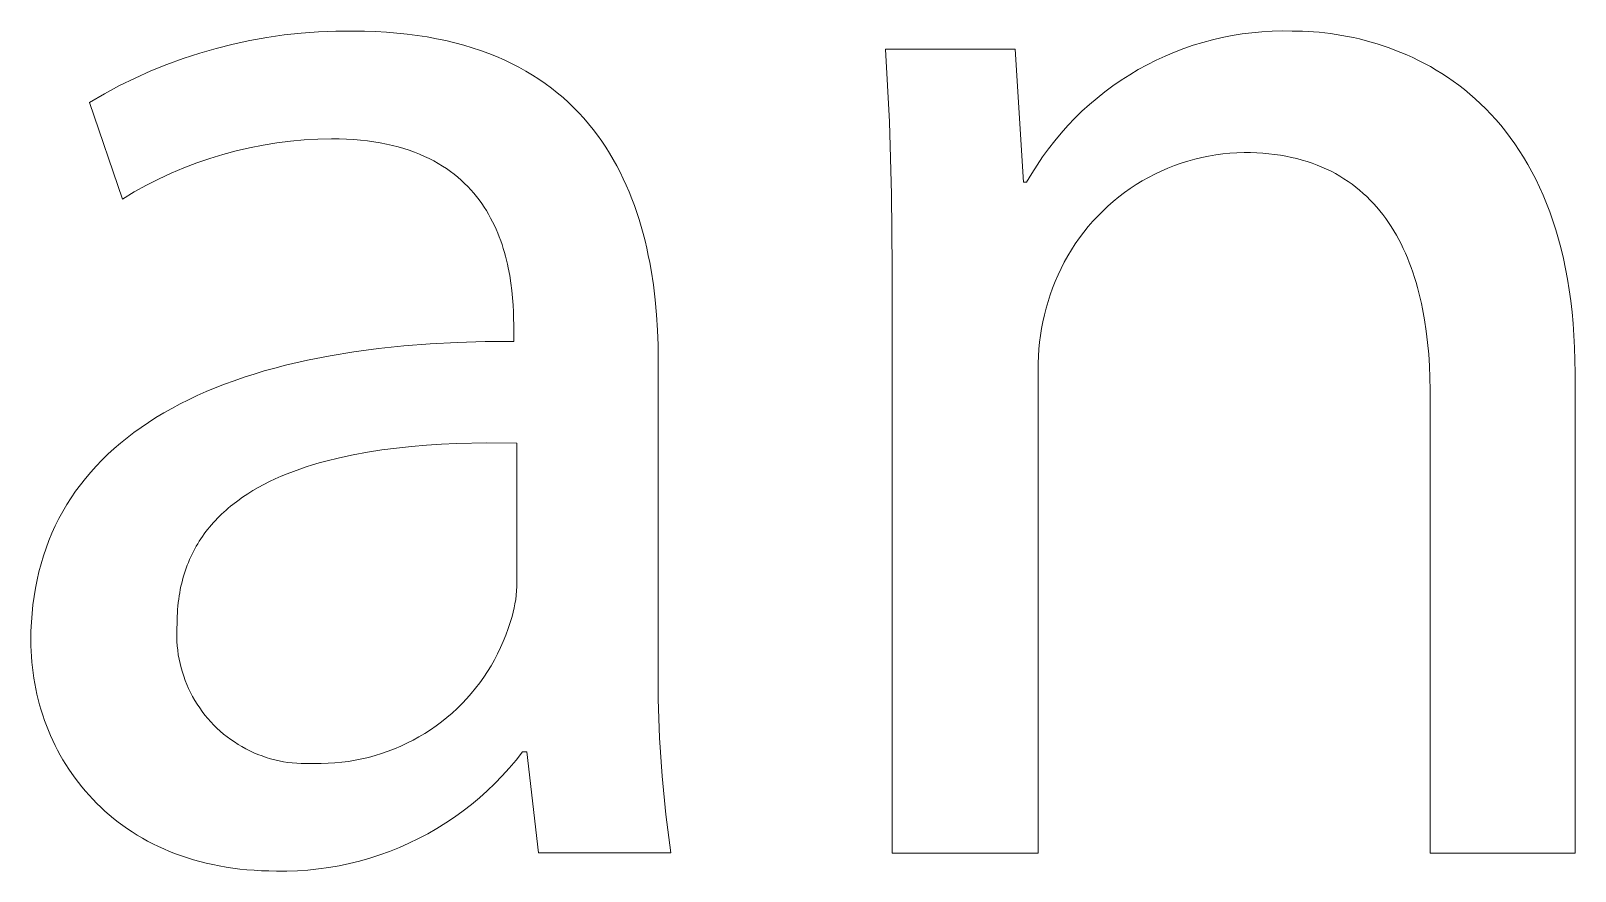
# Model space of a CAD drawing. Header units: millimetres. Extents: x 578 to 4608, y -138 to 2677.
# Drawn here: x 3832.83 to 3870.39, y -71.22 to -50.8 of the extents above; entities that cross this region are included whole.
import ezdxf

# ---------------------------------------------------------------- set-up
doc = ezdxf.new("R2010")
doc.units = ezdxf.units.MM
doc.header["$MEASUREMENT"] = 0
doc.layers.add('Domyślny', color=7, linetype='Continuous', true_color=0x000000)

msp = doc.modelspace()

# ---------------------------------------------------------------- linework, layer by layer
at = {"layer": 'Domyślny', "color": 18, "lineweight": 15, "true_color": 0x000000}
for p, q in [((3837.752, -51.126), (3838.163, -51.037)), ((3838.163, -51.037), (3838.577, -50.963)), ((3838.577, -50.963), (3838.993, -50.903)), ((3838.993, -50.903), (3839.411, -50.858)), ((3839.411, -50.858), (3839.831, -50.828)), ((3839.831, -50.828), (3840.251, -50.811)), ((3840.251, -50.811), (3840.672, -50.81)), ((3840.672, -50.81), (3840.948, -50.813)), ((3840.948, -50.813), (3841.217, -50.822)), ((3841.217, -50.822), (3841.481, -50.836)), ((3841.481, -50.836), (3841.737, -50.857)), ((3841.737, -50.857), (3841.988, -50.882)), ((3841.988, -50.882), (3842.232, -50.914)), ((3842.232, -50.914), (3842.47, -50.951)), ((3842.47, -50.951), (3842.702, -50.993)), ((3842.702, -50.993), (3842.927, -51.04)), ((3842.927, -51.04), (3843.147, -51.092)), ((3861.34, -51.083), (3861.575, -51.02)), ((3861.575, -51.02), (3861.813, -50.964)), ((3861.813, -50.964), (3862.052, -50.917)), ((3862.052, -50.917), (3862.293, -50.878)), ((3862.293, -50.878), (3862.535, -50.847)), ((3862.535, -50.847), (3862.778, -50.824)), ((3862.778, -50.824), (3863.022, -50.81)), ((3863.022, -50.81), (3863.266, -50.804)), ((3863.266, -50.804), (3863.51, -50.806)), ((3863.51, -50.806), (3863.637, -50.807)), ((3863.637, -50.807), (3863.767, -50.811)), ((3863.767, -50.811), (3863.898, -50.817)), ((3863.898, -50.817), (3864.032, -50.826)), ((3864.032, -50.826), (3864.167, -50.837)), ((3864.167, -50.837), (3864.303, -50.851)), ((3864.303, -50.851), (3864.441, -50.869)), ((3864.441, -50.869), (3864.58, -50.889)), ((3864.58, -50.889), (3864.72, -50.912)), ((3864.72, -50.912), (3864.862, -50.938)), ((3864.862, -50.938), (3865.004, -50.967)), ((3865.004, -50.967), (3865.147, -51)), ((3865.147, -51), (3865.29, -51.036)), ((3865.29, -51.036), (3865.434, -51.075)), ((3865.434, -51.075), (3865.579, -51.118)), ((3836.54, -51.475), (3836.94, -51.345)), ((3836.94, -51.345), (3837.344, -51.228)), ((3837.344, -51.228), (3837.752, -51.126)), ((3843.147, -51.092), (3843.361, -51.15)), ((3843.361, -51.15), (3843.57, -51.212)), ((3843.57, -51.212), (3843.772, -51.279)), ((3843.772, -51.279), (3843.969, -51.351)), ((3843.969, -51.351), (3844.16, -51.428)), ((3844.16, -51.428), (3844.345, -51.508)), ((3853.717, -53.014), (3853.619, -51.249)), ((3853.619, -51.249), (3856.773, -51.249)), ((3856.773, -51.249), (3856.974, -54.483)), ((3860.202, -51.518), (3860.423, -51.415)), ((3860.423, -51.415), (3860.648, -51.321)), ((3860.648, -51.321), (3860.876, -51.234)), ((3860.876, -51.234), (3861.107, -51.154)), ((3861.107, -51.154), (3861.34, -51.083)), ((3865.579, -51.118), (3865.723, -51.164)), ((3865.723, -51.164), (3865.868, -51.214)), ((3865.868, -51.214), (3866.013, -51.268)), ((3866.013, -51.268), (3866.158, -51.325)), ((3866.158, -51.325), (3866.302, -51.386)), ((3866.302, -51.386), (3866.446, -51.452)), ((3866.446, -51.452), (3866.589, -51.521)), ((3835.371, -51.949), (3835.755, -51.777)), ((3835.755, -51.777), (3836.145, -51.62)), ((3836.145, -51.62), (3836.54, -51.475)), ((3844.345, -51.508), (3844.525, -51.594)), ((3844.525, -51.594), (3844.7, -51.684)), ((3844.7, -51.684), (3844.87, -51.778)), ((3844.87, -51.778), (3845.034, -51.876)), ((3859.56, -51.869), (3859.77, -51.745)), ((3859.77, -51.745), (3859.984, -51.628)), ((3859.984, -51.628), (3860.202, -51.518)), ((3866.589, -51.521), (3866.732, -51.594)), ((3866.732, -51.594), (3866.874, -51.672)), ((3866.874, -51.672), (3867.014, -51.754)), ((3867.014, -51.754), (3867.154, -51.84)), ((3834.621, -52.331), (3834.993, -52.133)), ((3834.993, -52.133), (3835.371, -51.949)), ((3845.034, -51.876), (3845.193, -51.978)), ((3845.193, -51.978), (3845.346, -52.084)), ((3845.346, -52.084), (3845.495, -52.194)), ((3845.495, -52.194), (3845.639, -52.307)), ((3858.957, -52.284), (3859.153, -52.139)), ((3859.153, -52.139), (3859.354, -52.001)), ((3859.354, -52.001), (3859.56, -51.869)), ((3867.154, -51.84), (3867.293, -51.931)), ((3867.293, -51.931), (3867.43, -52.026)), ((3867.43, -52.026), (3867.566, -52.126)), ((3867.566, -52.126), (3867.7, -52.23)), ((3834.257, -52.541), (3834.621, -52.331)), ((3835.062, -54.89), (3834.257, -52.541)), ((3845.639, -52.307), (3845.778, -52.425)), ((3845.778, -52.425), (3845.911, -52.545)), ((3845.911, -52.545), (3846.041, -52.67)), ((3858.58, -52.594), (3858.766, -52.436)), ((3858.766, -52.436), (3858.957, -52.284)), ((3867.7, -52.23), (3867.833, -52.339)), ((3867.833, -52.339), (3867.964, -52.453)), ((3867.964, -52.453), (3868.092, -52.572)), ((3868.092, -52.572), (3868.219, -52.696)), ((3846.041, -52.67), (3846.165, -52.797)), ((3846.165, -52.797), (3846.285, -52.928)), ((3846.285, -52.928), (3846.4, -53.062)), ((3858.056, -53.104), (3858.225, -52.928)), ((3858.225, -52.928), (3858.4, -52.758)), ((3858.4, -52.758), (3858.58, -52.594)), ((3868.219, -52.696), (3868.343, -52.825)), ((3868.343, -52.825), (3868.465, -52.959)), ((3868.465, -52.959), (3868.585, -53.098)), ((3846.4, -53.062), (3846.511, -53.199)), ((3846.511, -53.199), (3846.617, -53.34)), ((3853.77, -54.782), (3853.717, -53.014)), ((3857.737, -53.473), (3857.893, -53.286)), ((3857.893, -53.286), (3858.056, -53.104)), ((3868.585, -53.098), (3868.702, -53.242)), ((3868.702, -53.242), (3868.816, -53.392)), ((3838.154, -53.643), (3837.827, -53.719)), ((3838.482, -53.578), (3838.154, -53.643)), ((3838.813, -53.525), (3838.482, -53.578)), ((3839.146, -53.483), (3838.813, -53.525)), ((3839.479, -53.453), (3839.146, -53.483)), ((3839.814, -53.434), (3839.479, -53.453)), ((3840.149, -53.427), (3839.814, -53.434)), ((3840.333, -53.429), (3840.149, -53.427)), ((3840.512, -53.435), (3840.333, -53.429)), ((3840.686, -53.446), (3840.512, -53.435)), ((3840.855, -53.46), (3840.686, -53.446)), ((3841.019, -53.478), (3840.855, -53.46)), ((3841.179, -53.5), (3841.019, -53.478)), ((3841.333, -53.526), (3841.179, -53.5)), ((3841.483, -53.555), (3841.333, -53.526)), ((3841.629, -53.588), (3841.483, -53.555)), ((3841.769, -53.624), (3841.629, -53.588)), ((3841.906, -53.663), (3841.769, -53.624)), ((3842.037, -53.706), (3841.906, -53.663)), ((3842.165, -53.752), (3842.037, -53.706)), ((3846.617, -53.34), (3846.719, -53.483)), ((3846.719, -53.483), (3846.817, -53.628)), ((3846.817, -53.628), (3846.91, -53.777)), ((3857.443, -53.863), (3857.587, -53.666)), ((3857.587, -53.666), (3857.737, -53.473)), ((3868.816, -53.392), (3868.927, -53.548)), ((3868.927, -53.548), (3869.036, -53.708)), ((3869.036, -53.708), (3869.141, -53.875)), ((3836.867, -54.013), (3836.554, -54.133)), ((3837.184, -53.904), (3836.867, -54.013)), ((3837.504, -53.806), (3837.184, -53.904)), ((3837.827, -53.719), (3837.504, -53.806)), ((3842.288, -53.801), (3842.165, -53.752)), ((3842.407, -53.852), (3842.288, -53.801)), ((3842.522, -53.907), (3842.407, -53.852)), ((3842.633, -53.964), (3842.522, -53.907)), ((3842.74, -54.024), (3842.633, -53.964)), ((3842.843, -54.087), (3842.74, -54.024)), ((3842.942, -54.151), (3842.843, -54.087)), ((3846.91, -53.777), (3847, -53.928)), ((3847, -53.928), (3847.085, -54.081)), ((3847.085, -54.081), (3847.166, -54.237)), ((3857.177, -54.272), (3857.307, -54.065)), ((3857.307, -54.065), (3857.443, -53.863)), ((3860.648, -54.077), (3860.487, -54.141)), ((3860.811, -54.019), (3860.648, -54.077)), ((3860.977, -53.967), (3860.811, -54.019)), ((3861.143, -53.92), (3860.977, -53.967)), ((3861.312, -53.88), (3861.143, -53.92)), ((3861.481, -53.845), (3861.312, -53.88)), ((3861.652, -53.816), (3861.481, -53.845)), ((3861.824, -53.792), (3861.652, -53.816)), ((3861.996, -53.775), (3861.824, -53.792)), ((3862.169, -53.764), (3861.996, -53.775)), ((3862.342, -53.758), (3862.169, -53.764)), ((3862.497, -53.76), (3862.342, -53.758)), ((3862.649, -53.766), (3862.497, -53.76)), ((3862.798, -53.775), (3862.649, -53.766)), ((3862.944, -53.788), (3862.798, -53.775)), ((3863.086, -53.805), (3862.944, -53.788)), ((3863.226, -53.826), (3863.086, -53.805)), ((3863.362, -53.849), (3863.226, -53.826)), ((3863.496, -53.877), (3863.362, -53.849)), ((3863.626, -53.908), (3863.496, -53.877)), ((3863.754, -53.942), (3863.626, -53.908)), ((3863.879, -53.98), (3863.754, -53.942)), ((3864, -54.021), (3863.879, -53.98)), ((3864.119, -54.065), (3864, -54.021)), ((3864.235, -54.112), (3864.119, -54.065)), ((3869.141, -53.875), (3869.243, -54.047)), ((3869.243, -54.047), (3869.341, -54.225)), ((3835.942, -54.405), (3835.643, -54.556)), ((3836.246, -54.263), (3835.942, -54.405)), ((3836.554, -54.133), (3836.246, -54.263)), ((3843.037, -54.219), (3842.942, -54.151)), ((3843.129, -54.288), (3843.037, -54.219)), ((3843.217, -54.36), (3843.129, -54.288)), ((3843.301, -54.433), (3843.217, -54.36)), ((3843.382, -54.509), (3843.301, -54.433)), ((3847.166, -54.237), (3847.243, -54.395)), ((3847.243, -54.395), (3847.316, -54.555)), ((3857.054, -54.483), (3857.177, -54.272)), ((3859.867, -54.449), (3859.719, -54.539)), ((3860.018, -54.364), (3859.867, -54.449)), ((3860.172, -54.284), (3860.018, -54.364)), ((3860.328, -54.209), (3860.172, -54.284)), ((3860.487, -54.141), (3860.328, -54.209)), ((3864.348, -54.163), (3864.235, -54.112)), ((3864.459, -54.216), (3864.348, -54.163)), ((3864.566, -54.273), (3864.459, -54.216)), ((3864.671, -54.333), (3864.566, -54.273)), ((3864.773, -54.396), (3864.671, -54.333)), ((3864.872, -54.462), (3864.773, -54.396)), ((3864.968, -54.53), (3864.872, -54.462)), ((3869.341, -54.225), (3869.436, -54.409)), ((3869.436, -54.409), (3869.527, -54.598)), ((3835.35, -54.718), (3835.062, -54.89)), ((3835.643, -54.556), (3835.35, -54.718)), ((3843.46, -54.586), (3843.382, -54.509)), ((3843.534, -54.665), (3843.46, -54.586)), ((3843.605, -54.746), (3843.534, -54.665)), ((3843.673, -54.829), (3843.605, -54.746)), ((3843.738, -54.912), (3843.673, -54.829)), ((3847.316, -54.555), (3847.386, -54.718)), ((3847.386, -54.718), (3847.452, -54.882)), ((3853.78, -56.55), (3853.77, -54.782)), ((3856.974, -54.483), (3857.054, -54.483)), ((3859.433, -54.734), (3859.295, -54.839)), ((3859.574, -54.634), (3859.433, -54.734)), ((3859.719, -54.539), (3859.574, -54.634)), ((3865.062, -54.602), (3864.968, -54.53)), ((3865.153, -54.676), (3865.062, -54.602)), ((3865.242, -54.753), (3865.153, -54.676)), ((3865.328, -54.832), (3865.242, -54.753)), ((3865.411, -54.915), (3865.328, -54.832)), ((3869.527, -54.598), (3869.615, -54.794)), ((3869.615, -54.794), (3869.698, -54.995)), ((3843.799, -54.998), (3843.738, -54.912)), ((3843.858, -55.084), (3843.799, -54.998)), ((3843.913, -55.172), (3843.858, -55.084)), ((3843.966, -55.261), (3843.913, -55.172)), ((3847.452, -54.882), (3847.514, -55.049)), ((3847.514, -55.049), (3847.572, -55.217)), ((3858.904, -55.181), (3858.782, -55.304)), ((3859.03, -55.062), (3858.904, -55.181)), ((3859.161, -54.948), (3859.03, -55.062)), ((3859.295, -54.839), (3859.161, -54.948)), ((3865.491, -54.999), (3865.411, -54.915)), ((3865.569, -55.087), (3865.491, -54.999)), ((3865.645, -55.177), (3865.569, -55.087)), ((3865.718, -55.269), (3865.645, -55.177)), ((3869.698, -54.995), (3869.778, -55.203)), ((3869.778, -55.203), (3869.853, -55.417)), ((3844.016, -55.351), (3843.966, -55.261)), ((3844.063, -55.441), (3844.016, -55.351)), ((3844.108, -55.533), (3844.063, -55.441)), ((3844.15, -55.625), (3844.108, -55.533)), ((3847.572, -55.217), (3847.627, -55.387)), ((3847.627, -55.387), (3847.679, -55.558)), ((3847.679, -55.558), (3847.727, -55.731)), ((3858.551, -55.561), (3858.442, -55.696)), ((3858.664, -55.431), (3858.551, -55.561)), ((3858.782, -55.304), (3858.664, -55.431)), ((3865.789, -55.364), (3865.718, -55.269)), ((3865.857, -55.461), (3865.789, -55.364)), ((3865.922, -55.56), (3865.857, -55.461)), ((3865.985, -55.662), (3865.922, -55.56)), ((3869.853, -55.417), (3869.924, -55.638)), ((3844.19, -55.718), (3844.15, -55.625)), ((3844.227, -55.811), (3844.19, -55.718)), ((3844.262, -55.904), (3844.227, -55.811)), ((3844.294, -55.998), (3844.262, -55.904)), ((3847.727, -55.731), (3847.772, -55.905)), ((3847.772, -55.905), (3847.813, -56.081)), ((3858.337, -55.834), (3858.238, -55.976)), ((3858.442, -55.696), (3858.337, -55.834)), ((3866.046, -55.766), (3865.985, -55.662)), ((3866.105, -55.872), (3866.046, -55.766)), ((3866.161, -55.98), (3866.105, -55.872)), ((3869.924, -55.638), (3869.99, -55.865)), ((3869.99, -55.865), (3870.052, -56.098)), ((3844.325, -56.093), (3844.294, -55.998)), ((3844.353, -56.187), (3844.325, -56.093)), ((3844.379, -56.281), (3844.353, -56.187)), ((3844.403, -56.376), (3844.379, -56.281)), ((3847.813, -56.081), (3847.852, -56.258)), ((3847.852, -56.258), (3847.887, -56.436)), ((3858.054, -56.27), (3857.97, -56.421)), ((3858.144, -56.122), (3858.054, -56.27)), ((3858.238, -55.976), (3858.144, -56.122)), ((3866.214, -56.091), (3866.161, -55.98)), ((3866.266, -56.203), (3866.214, -56.091)), ((3866.315, -56.317), (3866.266, -56.203)), ((3866.362, -56.433), (3866.315, -56.317)), ((3870.052, -56.098), (3870.109, -56.338)), ((3870.109, -56.338), (3870.162, -56.584)), ((3844.425, -56.47), (3844.403, -56.376)), ((3844.446, -56.563), (3844.425, -56.47)), ((3844.481, -56.75), (3844.446, -56.563)), ((3847.887, -56.436), (3847.919, -56.615)), ((3847.919, -56.615), (3847.975, -56.976)), ((3853.78, -70.789), (3853.78, -56.55)), ((3857.891, -56.575), (3857.817, -56.732)), ((3857.97, -56.421), (3857.891, -56.575)), ((3866.406, -56.552), (3866.362, -56.433)), ((3866.449, -56.671), (3866.406, -56.552)), ((3866.489, -56.793), (3866.449, -56.671)), ((3870.162, -56.584), (3870.209, -56.837)), ((3844.51, -56.934), (3844.481, -56.75)), ((3844.533, -57.115), (3844.51, -56.934)), ((3847.975, -56.976), (3848.019, -57.34)), ((3857.686, -57.053), (3857.629, -57.216)), ((3857.749, -56.891), (3857.686, -57.053)), ((3857.817, -56.732), (3857.749, -56.891)), ((3866.527, -56.917), (3866.489, -56.793)), ((3866.563, -57.042), (3866.527, -56.917)), ((3866.597, -57.169), (3866.563, -57.042)), ((3870.209, -56.837), (3870.252, -57.097)), ((3844.55, -57.293), (3844.533, -57.115)), ((3844.563, -57.466), (3844.55, -57.293)), ((3844.571, -57.633), (3844.563, -57.466)), ((3848.019, -57.34), (3848.052, -57.706)), ((3857.578, -57.382), (3857.53, -57.544)), ((3857.629, -57.216), (3857.578, -57.382)), ((3866.628, -57.297), (3866.597, -57.169)), ((3866.658, -57.427), (3866.628, -57.297)), ((3866.685, -57.558), (3866.658, -57.427)), ((3870.252, -57.097), (3870.289, -57.364)), ((3870.289, -57.364), (3870.321, -57.638)), ((3844.576, -57.795), (3844.571, -57.633)), ((3844.577, -57.95), (3844.576, -57.795)), ((3848.052, -57.706), (3848.076, -58.073)), ((3857.487, -57.707), (3857.449, -57.872)), ((3857.53, -57.544), (3857.487, -57.707)), ((3866.734, -57.825), (3866.685, -57.558)), ((3866.775, -58.098), (3866.734, -57.825)), ((3870.321, -57.638), (3870.347, -57.918)), ((3844.577, -58.352), (3844.577, -57.95)), ((3848.076, -58.073), (3848.089, -58.441)), ((3857.39, -58.204), (3857.368, -58.372)), ((3857.417, -58.037), (3857.39, -58.204)), ((3857.449, -57.872), (3857.417, -58.037)), ((3866.808, -58.376), (3866.775, -58.098)), ((3870.347, -57.918), (3870.367, -58.206)), ((3870.367, -58.206), (3870.382, -58.501)), ((3840.693, -58.604), (3841.29, -58.524)), ((3841.29, -58.524), (3841.907, -58.459)), ((3841.907, -58.459), (3842.545, -58.41)), ((3842.545, -58.41), (3843.202, -58.375)), ((3843.202, -58.375), (3843.88, -58.356)), ((3843.88, -58.356), (3844.577, -58.352)), ((3848.089, -58.441), (3848.094, -58.808)), ((3857.352, -58.54), (3857.341, -58.708)), ((3857.368, -58.372), (3857.352, -58.54)), ((3866.833, -58.658), (3866.808, -58.376)), ((3870.382, -58.501), (3870.391, -58.804)), ((3838.766, -58.998), (3839.026, -58.931)), ((3839.026, -58.931), (3839.561, -58.807)), ((3839.561, -58.807), (3840.116, -58.698)), ((3840.116, -58.698), (3840.693, -58.604)), ((3848.094, -58.808), (3848.094, -66.109)), ((3857.341, -58.708), (3857.336, -58.877)), ((3857.336, -58.877), (3857.336, -59.046)), ((3866.851, -58.945), (3866.833, -58.658)), ((3866.861, -59.235), (3866.851, -58.945)), ((3870.391, -58.804), (3870.394, -59.113)), ((3837.547, -59.39), (3837.78, -59.304)), ((3837.78, -59.304), (3838.019, -59.222)), ((3838.019, -59.222), (3838.263, -59.144)), ((3838.263, -59.144), (3838.512, -59.069)), ((3838.512, -59.069), (3838.766, -58.998)), ((3857.336, -59.046), (3857.336, -70.789)), ((3866.865, -59.529), (3866.861, -59.235)), ((3870.394, -59.113), (3870.394, -70.789)), ((3836.669, -59.767), (3836.88, -59.667)), ((3836.88, -59.667), (3837.097, -59.571)), ((3837.097, -59.571), (3837.32, -59.479)), ((3837.32, -59.479), (3837.547, -59.39)), ((3866.865, -70.789), (3866.865, -59.529)), ((3835.877, -60.201), (3836.067, -60.087)), ((3836.067, -60.087), (3836.262, -59.977)), ((3836.262, -59.977), (3836.463, -59.87)), ((3836.463, -59.87), (3836.669, -59.767)), ((3835.342, -60.563), (3835.515, -60.439)), ((3835.515, -60.439), (3835.693, -60.318)), ((3835.693, -60.318), (3835.877, -60.201)), ((3834.857, -60.956), (3835.013, -60.821)), ((3835.013, -60.821), (3835.174, -60.69)), ((3835.174, -60.69), (3835.342, -60.563)), ((3843.189, -60.832), (3842.821, -60.849)), ((3843.926, -60.816), (3843.189, -60.832)), ((3844.658, -60.822), (3843.926, -60.816)), ((3844.658, -64.204), (3844.658, -60.822)), ((3834.561, -61.235), (3834.706, -61.093)), ((3834.706, -61.093), (3834.857, -60.956)), ((3840.338, -61.177), (3840.007, -61.259)), ((3840.676, -61.105), (3840.338, -61.177)), ((3841.022, -61.041), (3840.676, -61.105)), ((3841.373, -60.987), (3841.022, -61.041)), ((3841.73, -60.941), (3841.373, -60.987)), ((3842.091, -60.903), (3841.73, -60.941)), ((3842.455, -60.872), (3842.091, -60.903)), ((3842.821, -60.849), (3842.455, -60.872)), ((3834.161, -61.679), (3834.289, -61.527)), ((3834.289, -61.527), (3834.422, -61.379)), ((3834.422, -61.379), (3834.561, -61.235)), ((3839.07, -61.566), (3838.923, -61.627)), ((3839.22, -61.508), (3839.07, -61.566)), ((3839.372, -61.453), (3839.22, -61.508)), ((3839.527, -61.401), (3839.372, -61.453)), ((3839.685, -61.351), (3839.527, -61.401)), ((3839.845, -61.303), (3839.685, -61.351)), ((3840.007, -61.259), (3839.845, -61.303)), ((3833.922, -61.991), (3834.039, -61.833)), ((3834.039, -61.833), (3834.161, -61.679)), ((3838.366, -61.9), (3838.235, -61.976)), ((3838.501, -61.827), (3838.366, -61.9)), ((3838.638, -61.758), (3838.501, -61.827)), ((3838.779, -61.691), (3838.638, -61.758)), ((3838.923, -61.627), (3838.779, -61.691)), ((3833.609, -62.485), (3833.707, -62.317)), ((3833.707, -62.317), (3833.812, -62.153)), ((3833.812, -62.153), (3833.922, -61.991)), ((3837.747, -62.311), (3837.691, -62.357)), ((3837.864, -62.223), (3837.747, -62.311)), ((3837.984, -62.137), (3837.864, -62.223)), ((3838.108, -62.055), (3837.984, -62.137)), ((3838.235, -61.976), (3838.108, -62.055)), ((3833.428, -62.831), (3833.515, -62.657)), ((3833.515, -62.657), (3833.609, -62.485)), ((3837.323, -62.701), (3837.275, -62.753)), ((3837.373, -62.649), (3837.323, -62.701)), ((3837.423, -62.598), (3837.373, -62.649)), ((3837.474, -62.548), (3837.423, -62.598)), ((3837.527, -62.499), (3837.474, -62.548)), ((3837.581, -62.451), (3837.527, -62.499)), ((3837.635, -62.403), (3837.581, -62.451)), ((3837.691, -62.357), (3837.635, -62.403)), ((3833.272, -63.19), (3833.347, -63.009)), ((3833.347, -63.009), (3833.428, -62.831)), ((3837.01, -63.088), (3836.969, -63.147)), ((3837.051, -63.03), (3837.01, -63.088)), ((3837.093, -62.973), (3837.051, -63.03)), ((3837.137, -62.916), (3837.093, -62.973)), ((3837.182, -62.861), (3837.137, -62.916)), ((3837.228, -62.807), (3837.182, -62.861)), ((3837.275, -62.753), (3837.228, -62.807)), ((3833.139, -63.562), (3833.202, -63.374)), ((3833.202, -63.374), (3833.272, -63.19)), ((3836.787, -63.457), (3836.755, -63.522)), ((3836.821, -63.393), (3836.787, -63.457)), ((3836.856, -63.33), (3836.821, -63.393)), ((3836.893, -63.268), (3836.856, -63.33)), ((3836.931, -63.207), (3836.893, -63.268)), ((3836.969, -63.147), (3836.931, -63.207)), ((3833.03, -63.947), (3833.081, -63.753)), ((3833.081, -63.753), (3833.139, -63.562)), ((3836.637, -63.791), (3836.612, -63.861)), ((3836.665, -63.722), (3836.637, -63.791)), ((3836.693, -63.654), (3836.665, -63.722)), ((3836.723, -63.587), (3836.693, -63.654)), ((3836.755, -63.522), (3836.723, -63.587)), ((3832.944, -64.344), (3832.984, -64.144)), ((3832.984, -64.144), (3833.03, -63.947)), ((3836.502, -64.225), (3836.485, -64.302)), ((3836.521, -64.15), (3836.502, -64.225)), ((3836.542, -64.076), (3836.521, -64.15)), ((3836.564, -64.004), (3836.542, -64.076)), ((3836.587, -63.932), (3836.564, -64.004)), ((3836.612, -63.861), (3836.587, -63.932)), ((3844.655, -64.308), (3844.658, -64.204)), ((3832.883, -64.754), (3832.911, -64.548)), ((3832.911, -64.548), (3832.944, -64.344)), ((3836.441, -64.536), (3836.429, -64.617)), ((3836.454, -64.457), (3836.441, -64.536)), ((3836.469, -64.379), (3836.454, -64.457)), ((3836.485, -64.302), (3836.469, -64.379)), ((3844.626, -64.621), (3844.639, -64.517)), ((3844.639, -64.517), (3844.648, -64.413)), ((3844.648, -64.413), (3844.655, -64.308)), ((3832.847, -65.177), (3832.862, -64.964)), ((3832.862, -64.964), (3832.883, -64.754)), ((3836.398, -64.949), (3836.394, -65.035)), ((3836.403, -64.864), (3836.398, -64.949)), ((3836.411, -64.781), (3836.403, -64.864)), ((3836.419, -64.698), (3836.411, -64.781)), ((3836.429, -64.617), (3836.419, -64.698)), ((3844.541, -65.032), (3844.567, -64.93)), ((3844.567, -64.93), (3844.59, -64.828)), ((3844.59, -64.828), (3844.609, -64.725)), ((3844.609, -64.725), (3844.626, -64.621)), ((3832.837, -65.393), (3832.847, -65.177)), ((3836.384, -65.318), (3836.381, -65.426)), ((3836.391, -65.21), (3836.384, -65.318)), ((3836.392, -65.122), (3836.391, -65.21)), ((3836.394, -65.035), (3836.392, -65.122)), ((3844.387, -65.487), (3844.443, -65.331)), ((3844.443, -65.331), (3844.479, -65.232)), ((3844.479, -65.232), (3844.511, -65.133)), ((3844.511, -65.133), (3844.541, -65.032)), ((3832.834, -65.613), (3832.837, -65.393)), ((3832.836, -65.745), (3832.834, -65.613)), ((3836.381, -65.426), (3836.381, -65.534)), ((3836.381, -65.534), (3836.385, -65.642)), ((3836.385, -65.642), (3836.393, -65.75)), ((3844.258, -65.793), (3844.325, -65.641)), ((3844.325, -65.641), (3844.387, -65.487)), ((3832.84, -65.878), (3832.836, -65.745)), ((3832.848, -66.01), (3832.84, -65.878)), ((3832.858, -66.142), (3832.848, -66.01)), ((3836.393, -65.75), (3836.405, -65.857)), ((3836.405, -65.857), (3836.42, -65.964)), ((3836.42, -65.964), (3836.439, -66.071)), ((3836.439, -66.071), (3836.462, -66.176)), ((3844.027, -66.233), (3844.109, -66.089)), ((3844.109, -66.089), (3844.186, -65.942)), ((3844.186, -65.942), (3844.258, -65.793)), ((3832.871, -66.274), (3832.858, -66.142)), ((3832.888, -66.405), (3832.871, -66.274)), ((3832.907, -66.536), (3832.888, -66.405)), ((3836.462, -66.176), (3836.488, -66.281)), ((3836.488, -66.281), (3836.518, -66.385)), ((3836.518, -66.385), (3836.551, -66.488)), ((3843.848, -66.513), (3843.939, -66.374)), ((3843.939, -66.374), (3844.027, -66.233)), ((3848.094, -66.109), (3848.095, -67.046)), ((3832.929, -66.667), (3832.907, -66.536)), ((3832.954, -66.797), (3832.929, -66.667)), ((3832.982, -66.926), (3832.954, -66.797)), ((3836.551, -66.488), (3836.588, -66.59)), ((3836.588, -66.59), (3836.628, -66.69)), ((3836.628, -66.69), (3836.672, -66.789)), ((3836.672, -66.789), (3836.719, -66.886)), ((3843.544, -66.907), (3843.65, -66.779)), ((3843.65, -66.779), (3843.751, -66.648)), ((3843.751, -66.648), (3843.848, -66.513)), ((3833.013, -67.054), (3832.982, -66.926)), ((3833.047, -67.182), (3833.013, -67.054)), ((3833.084, -67.309), (3833.047, -67.182)), ((3836.719, -66.886), (3836.769, -66.982)), ((3836.769, -66.982), (3836.823, -67.075)), ((3836.823, -67.075), (3836.88, -67.167)), ((3836.88, -67.167), (3836.94, -67.257)), ((3843.202, -67.269), (3843.321, -67.152)), ((3843.321, -67.152), (3843.435, -67.032)), ((3843.435, -67.032), (3843.544, -66.907)), ((3848.095, -67.046), (3848.126, -67.983)), ((3833.124, -67.435), (3833.084, -67.309)), ((3833.167, -67.56), (3833.124, -67.435)), ((3833.213, -67.684), (3833.167, -67.56)), ((3836.94, -67.257), (3837.003, -67.345)), ((3837.003, -67.345), (3837.069, -67.431)), ((3837.069, -67.431), (3837.138, -67.514)), ((3837.138, -67.514), (3837.21, -67.595)), ((3837.21, -67.595), (3837.284, -67.673)), ((3842.692, -67.692), (3842.825, -67.593)), ((3842.825, -67.593), (3842.955, -67.489)), ((3842.955, -67.489), (3843.08, -67.381)), ((3843.08, -67.381), (3843.202, -67.269)), ((3833.261, -67.807), (3833.213, -67.684)), ((3833.313, -67.929), (3833.261, -67.807)), ((3833.367, -68.049), (3833.313, -67.929)), ((3837.284, -67.673), (3837.361, -67.749)), ((3837.361, -67.749), (3837.441, -67.822)), ((3837.441, -67.822), (3837.523, -67.892)), ((3837.523, -67.892), (3837.608, -67.959)), ((3837.608, -67.959), (3837.694, -68.024)), ((3842.129, -68.042), (3842.274, -67.962)), ((3842.274, -67.962), (3842.417, -67.877)), ((3842.417, -67.877), (3842.556, -67.787)), ((3842.556, -67.787), (3842.692, -67.692)), ((3848.126, -67.983), (3848.188, -68.918)), ((3833.425, -68.169), (3833.367, -68.049)), ((3833.485, -68.287), (3833.425, -68.169)), ((3833.548, -68.403), (3833.485, -68.287)), ((3837.694, -68.024), (3837.783, -68.085)), ((3837.783, -68.085), (3837.874, -68.144)), ((3837.874, -68.144), (3837.967, -68.199)), ((3837.967, -68.199), (3838.062, -68.251)), ((3838.062, -68.251), (3838.159, -68.299)), ((3838.159, -68.299), (3838.257, -68.345)), ((3838.257, -68.345), (3838.356, -68.387)), ((3841.366, -68.367), (3841.523, -68.312)), ((3841.523, -68.312), (3841.678, -68.253)), ((3841.678, -68.253), (3841.831, -68.188)), ((3841.831, -68.188), (3841.981, -68.118)), ((3841.981, -68.118), (3842.129, -68.042)), ((3844.792, -68.324), (3844.634, -68.525)), ((3844.899, -68.324), (3844.792, -68.324)), ((3845.181, -70.78), (3844.899, -68.324)), ((3833.614, -68.518), (3833.548, -68.403)), ((3833.684, -68.632), (3833.614, -68.518)), ((3833.756, -68.744), (3833.684, -68.632)), ((3838.356, -68.387), (3838.457, -68.425)), ((3838.457, -68.425), (3838.56, -68.46)), ((3838.56, -68.46), (3838.663, -68.491)), ((3838.663, -68.491), (3838.767, -68.519)), ((3838.767, -68.519), (3838.873, -68.544)), ((3838.873, -68.544), (3838.979, -68.564)), ((3838.979, -68.564), (3839.086, -68.581)), ((3839.086, -68.581), (3839.193, -68.594)), ((3839.193, -68.594), (3839.3, -68.604)), ((3839.3, -68.604), (3839.408, -68.61)), ((3839.408, -68.61), (3839.516, -68.612)), ((3839.516, -68.612), (3839.625, -68.611)), ((3839.625, -68.611), (3839.732, -68.605)), ((3839.732, -68.605), (3839.898, -68.607)), ((3839.898, -68.607), (3840.064, -68.603)), ((3840.064, -68.603), (3840.23, -68.593)), ((3840.23, -68.593), (3840.395, -68.577)), ((3840.395, -68.577), (3840.56, -68.556)), ((3840.56, -68.556), (3840.723, -68.529)), ((3840.723, -68.529), (3840.886, -68.497)), ((3840.886, -68.497), (3841.048, -68.459)), ((3841.048, -68.459), (3841.208, -68.416)), ((3841.208, -68.416), (3841.366, -68.367)), ((3844.469, -68.72), (3844.297, -68.909)), ((3844.634, -68.525), (3844.469, -68.72)), ((3833.83, -68.855), (3833.756, -68.744)), ((3833.908, -68.963), (3833.83, -68.855)), ((3833.989, -69.07), (3833.908, -68.963)), ((3834.073, -69.176), (3833.989, -69.07)), ((3844.119, -69.093), (3843.935, -69.27)), ((3844.297, -68.909), (3844.119, -69.093)), ((3848.188, -68.918), (3848.28, -69.851)), ((3834.159, -69.279), (3834.073, -69.176)), ((3834.248, -69.38), (3834.159, -69.279)), ((3834.341, -69.479), (3834.248, -69.38)), ((3834.436, -69.577), (3834.341, -69.479)), ((3843.744, -69.44), (3843.548, -69.604)), ((3843.935, -69.27), (3843.744, -69.44)), ((3834.534, -69.672), (3834.436, -69.577)), ((3834.635, -69.765), (3834.534, -69.672)), ((3834.739, -69.855), (3834.635, -69.765)), ((3834.846, -69.944), (3834.739, -69.855)), ((3843.346, -69.761), (3843.139, -69.91)), ((3843.548, -69.604), (3843.346, -69.761)), ((3848.28, -69.851), (3848.402, -70.78)), ((3834.955, -70.03), (3834.846, -69.944)), ((3835.068, -70.113), (3834.955, -70.03)), ((3835.183, -70.194), (3835.068, -70.113)), ((3835.301, -70.273), (3835.183, -70.194)), ((3842.709, -70.187), (3842.487, -70.315)), ((3842.926, -70.053), (3842.709, -70.187)), ((3843.139, -69.91), (3842.926, -70.053)), ((3835.422, -70.348), (3835.301, -70.273)), ((3835.546, -70.421), (3835.422, -70.348)), ((3835.673, -70.492), (3835.546, -70.421)), ((3835.803, -70.559), (3835.673, -70.492)), ((3835.935, -70.624), (3835.803, -70.559)), ((3842.031, -70.545), (3841.797, -70.649)), ((3842.261, -70.434), (3842.031, -70.545)), ((3842.487, -70.315), (3842.261, -70.434)), ((3836.071, -70.686), (3835.935, -70.624)), ((3836.209, -70.744), (3836.071, -70.686)), ((3836.35, -70.8), (3836.209, -70.744)), ((3836.494, -70.852), (3836.35, -70.8)), ((3836.641, -70.901), (3836.494, -70.852)), ((3836.79, -70.947), (3836.641, -70.901)), ((3836.943, -70.99), (3836.79, -70.947)), ((3840.83, -70.979), (3840.582, -71.04)), ((3841.076, -70.909), (3840.83, -70.979)), ((3841.32, -70.831), (3841.076, -70.909)), ((3841.56, -70.744), (3841.32, -70.831)), ((3841.797, -70.649), (3841.56, -70.744)), ((3848.402, -70.78), (3845.181, -70.78)), ((3857.336, -70.789), (3853.78, -70.789)), ((3870.394, -70.789), (3866.865, -70.789)), ((3837.098, -71.029), (3836.943, -70.99)), ((3837.256, -71.065), (3837.098, -71.029)), ((3837.417, -71.098), (3837.256, -71.065)), ((3837.581, -71.126), (3837.417, -71.098)), ((3837.747, -71.151), (3837.581, -71.126)), ((3837.917, -71.173), (3837.747, -71.151)), ((3838.089, -71.191), (3837.917, -71.173)), ((3838.264, -71.204), (3838.089, -71.191)), ((3838.442, -71.214), (3838.264, -71.204)), ((3838.623, -71.22), (3838.442, -71.214)), ((3838.806, -71.222), (3838.623, -71.22)), ((3839.062, -71.223), (3838.806, -71.222)), ((3839.318, -71.215), (3839.062, -71.223)), ((3839.573, -71.197), (3839.318, -71.215)), ((3839.827, -71.171), (3839.573, -71.197)), ((3840.08, -71.136), (3839.827, -71.171)), ((3840.332, -71.093), (3840.08, -71.136)), ((3840.582, -71.04), (3840.332, -71.093))]:
    msp.add_line(p, q, dxfattribs=at)

doc.saveas('drawing.dxf')
